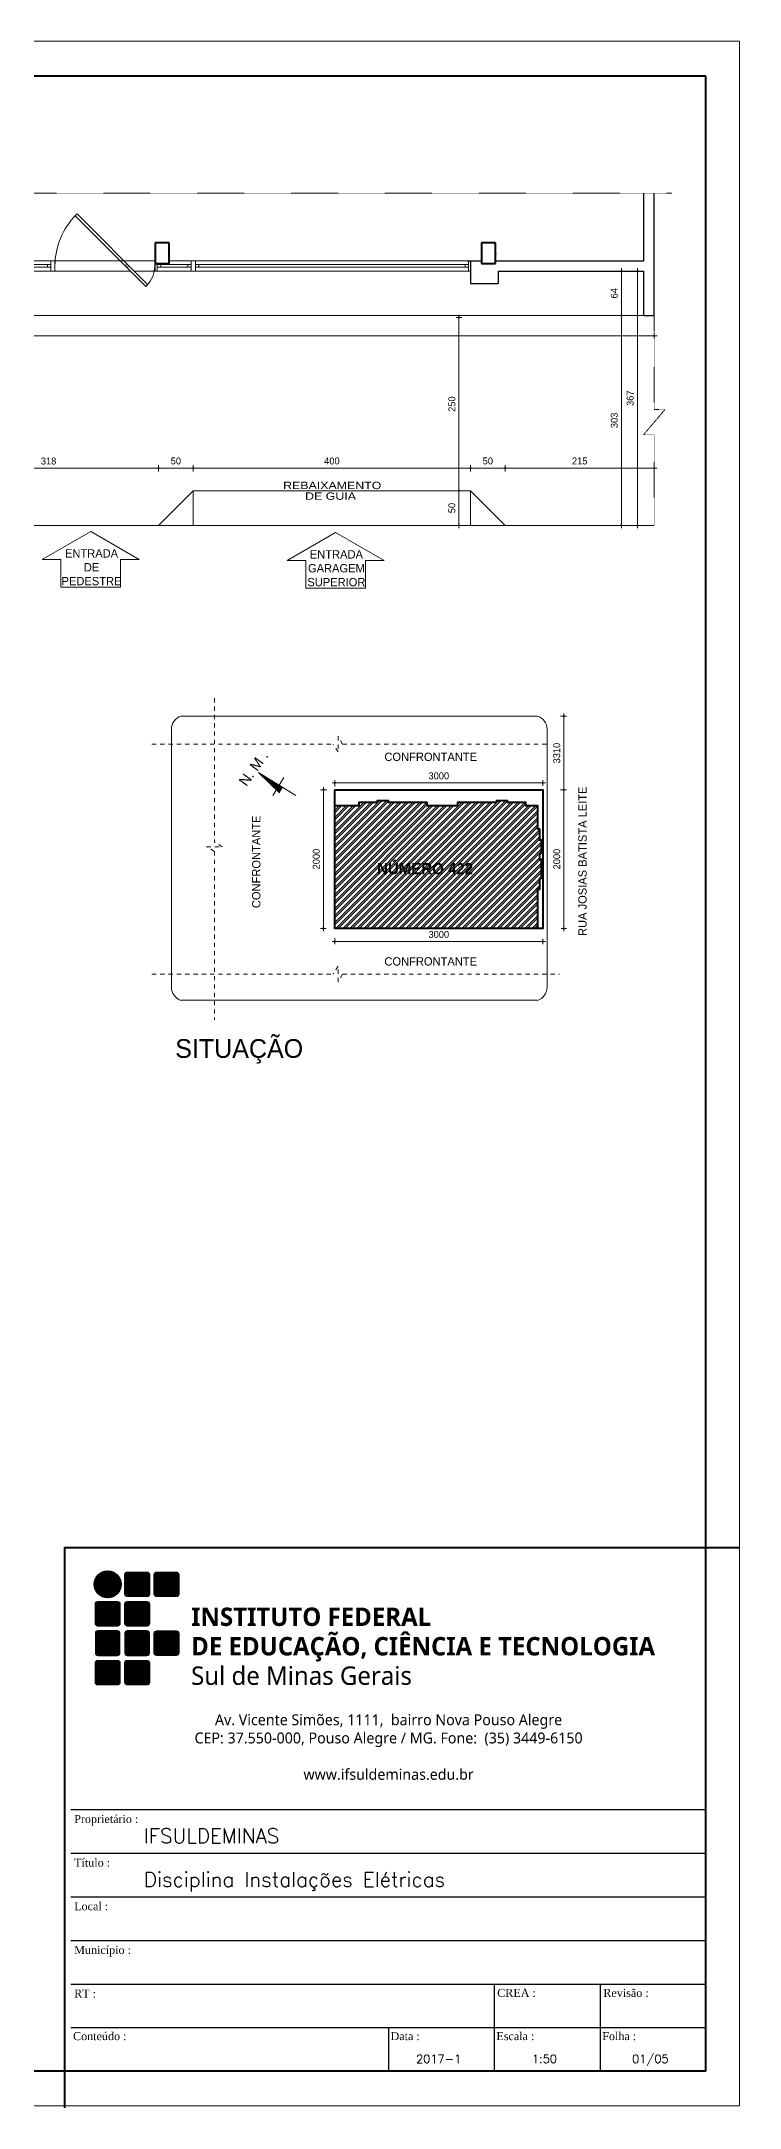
# Model space of a CAD drawing. Header units: millimetres. Extents: x 13204 to 24802, y 21209 to 40694.
# Drawn here: x 20298 to 21306, y 35319 to 38301 of the extents above; entities that cross this region are included whole.
import ezdxf
from ezdxf.enums import TextEntityAlignment as Align

# ---------------------------------------------------------------- set-up
doc = ezdxf.new("R2010")
doc.units = ezdxf.units.MM
doc.linetypes.add('CACHE', pattern=[0.24, 0.12, -0.12])
for name, color, linetype, lineweight in [('Cobertura', 2, 'Continuous', 20), ('COTA', 30, 'Continuous', 5), ('COTAS', 30, 'Continuous', 5), ('ESQUADRIA', 2, 'Continuous', 20), ('Esquadrias', 2, 'Continuous', 20), ('Layout', 6, 'Continuous', 15), ('Louças', 150, 'Continuous', 15), ('MOBILIÁRIO', 6, 'Continuous', 13), ('PAREDE', 1, 'Continuous', 40), ('Paredes', 1, 'Continuous', 40), ('PISO', 5, 'Continuous', 5), ('PROJEÇÃO', 190, 'CACHE', 0), ('TEXTO', 4, 'Continuous', 5)]:
    doc.layers.add(name, color=color, linetype=linetype, lineweight=lineweight)
for name, color, linetype in [('EIXO', 1, 'Continuous'), ('FORMATO', 7, 'Continuous'), ('FORMATO - SELO', 7, 'Continuous'), ('HACHURAS', 8, 'Continuous'), ('PISOPEITORIL', 7, 'Continuous')]:
    doc.layers.add(name, color=color, linetype=linetype)
doc.styles.add('LANA', font='stylu.ttf')
doc.styles.add('romans', font='romans')
doc.styles.get("Standard").update_dxf_attribs({"font": 'arial.ttf'})
doc.dimstyles.new('COTA 50', dxfattribs={"dimscale": 0, "dimtxt": 10, "dimasz": 0.5, "dimexe": 1.25, "dimexo": 5, "dimgap": 5, "dimtad": 1, "dimdec": 0, "dimtxsty": 'LANA', "dimblk": 'cota', "dimcen": 2.5, "dimse2": 1, "dimclrd": 256, "dimclre": 256, "dimclrt": 256, "dimaunit": 1, "dimadec": 0, "dimazin": 0, "dimtfac": 1, "dimtdec": 0, "dimtmove": 0, "dimatfit": 3, "dimldrblk": 'DOTSMALL', "dimfxl": 5, "dimfxlon": 1, "dimtzin": 9, "dimlwd": -1, "dimlwe": -1, "dimarcsym": 0})
doc.dimstyles.new('COTA 50 fator 10', dxfattribs={"dimscale": 0, "dimtxt": 10, "dimasz": 0.5, "dimexe": 1.25, "dimexo": 5, "dimgap": 5, "dimtad": 1, "dimdec": 0, "dimlfac": 10, "dimtxsty": 'LANA', "dimblk": 'cota', "dimcen": 2.5, "dimse2": 1, "dimclrd": 256, "dimclre": 256, "dimclrt": 256, "dimaunit": 1, "dimadec": 0, "dimazin": 0, "dimtfac": 1, "dimtdec": 0, "dimtmove": 0, "dimatfit": 3, "dimldrblk": 'DOTSMALL', "dimfxl": 5, "dimfxlon": 1, "dimtzin": 9, "dimlwd": -1, "dimlwe": -1, "dimarcsym": 0})

# ---------------------------------------------------------------- blocks, each defined once
blk = doc.blocks.new('cota')
at = {"layer": 'COTAS'}
blk.add_hatch(color=256, dxfattribs=at).paths.add_polyline_path([(-1.6, 0, 1), (1.6, 0, 1)])
for points in [[(-1.6, 0), (-8, 0)], [(0, 1.6), (0, 8)], [(8, 0), (1.6, 0)], [(0, -8), (0, -1.6)]]:
    blk.add_lwpolyline(points, dxfattribs=at)
blk.add_circle((0, 0), 1.6, dxfattribs=at)
blk = doc.blocks.new('*D772')
at = {"layer": 'COTAS', "transparency": 16777216}
for p, q in [((21046.9, 37327.2), (21053.2, 37327.2)), ((21051.9, 37326.7), (21051.9, 37221.6))]:
    blk.add_line(p, q, dxfattribs=at)
at = {"layer": 'Defpoints', "color": 0, "transparency": 16777216}
for p in [(21013.6, 37327.2), (21013.6, 37221.1), (21051.9, 37221.1)]:
    blk.add_point(p, dxfattribs=at)
at = {"layer": 'COTAS', "transparency": 16777216, "xscale": 0.5, "yscale": 0.5, "zscale": 0.5}
for p, rotation in [((21051.9, 37327.2), 90), ((21051.9, 37221.1), 270)]:
    blk.add_blockref('cota', p, dxfattribs=dict(at, rotation=rotation))
at = {"layer": 'COTAS', "transparency": 16777216, "insert": (21041.7, 37274.1), "char_height": 10, "attachment_point": 5, "rotation": 90, "style": 'LANA'}
blk.add_mtext('3310', dxfattribs=at)
blk = doc.blocks.new('_DotSmall')
at = {"layer": 'PAREDE', "color": 0, "const_width": 0.5}
blk.add_lwpolyline([(-0.0625, 0, 1), (0.0625, 0, 1)], format="xyb", close=True, dxfattribs=at)
blk = doc.blocks.new('*D773')
at = {"layer": 'COTAS', "transparency": 16777216}
for p, q in [((21046.9, 37221.1), (21053.2, 37221.1)), ((21051.9, 37220.6), (21051.9, 37021.6))]:
    blk.add_line(p, q, dxfattribs=at)
at = {"layer": 'Defpoints', "color": 0, "transparency": 16777216}
for p in [(21021.5, 37221.1), (21021.5, 37021.1), (21051.9, 37021.1)]:
    blk.add_point(p, dxfattribs=at)
at = {"layer": 'COTAS', "transparency": 16777216, "xscale": 0.5, "yscale": 0.5, "zscale": 0.5}
for p, rotation in [((21051.9, 37221.1), 90), ((21051.9, 37021.1), 270)]:
    blk.add_blockref('cota', p, dxfattribs=dict(at, rotation=rotation))
at = {"layer": 'COTAS', "transparency": 16777216, "insert": (21041.7, 37121.1), "char_height": 10, "attachment_point": 5, "rotation": 90, "style": 'LANA'}
blk.add_mtext('2000', dxfattribs=at)
blk = doc.blocks.new('*D774')
at = {"layer": 'COTAS', "transparency": 16777216}
for p, q in [((20721.5, 37226.1), (20721.5, 37232.2)), ((20722, 37231), (21021, 37231))]:
    blk.add_line(p, q, dxfattribs=at)
at = {"layer": 'Defpoints', "color": 0, "transparency": 16777216}
for p in [(21021.5, 37231), (20721.5, 37221.1), (21021.5, 37221.1)]:
    blk.add_point(p, dxfattribs=at)
at = {"layer": 'COTAS', "transparency": 16777216, "xscale": 0.5, "yscale": 0.5, "zscale": 0.5, "rotation": 180}
blk.add_blockref('cota', (20721.5, 37231), dxfattribs=at)
at = {"layer": 'COTAS', "transparency": 16777216, "xscale": 0.5, "yscale": 0.5, "zscale": 0.5}
blk.add_blockref('cota', (21021.5, 37231), dxfattribs=at)
at = {"layer": 'COTAS', "transparency": 16777216, "insert": (20871.5, 37241.2), "char_height": 10, "attachment_point": 5, "style": 'LANA'}
blk.add_mtext('3000', dxfattribs=at)
blk = doc.blocks.new('*D775')
at = {"layer": 'COTAS', "transparency": 16777216}
for p, q in [((20710, 37221.1), (20703.7, 37221.1)), ((20705, 37220.6), (20705, 37021.6))]:
    blk.add_line(p, q, dxfattribs=at)
at = {"layer": 'Defpoints', "color": 0, "transparency": 16777216}
for p in [(20721.5, 37221.1), (20705, 37021.1), (20721.5, 37021.1)]:
    blk.add_point(p, dxfattribs=at)
at = {"layer": 'COTAS', "transparency": 16777216, "xscale": 0.5, "yscale": 0.5, "zscale": 0.5}
for p, rotation in [((20705, 37221.1), 90), ((20705, 37021.1), 270)]:
    blk.add_blockref('cota', p, dxfattribs=dict(at, rotation=rotation))
at = {"layer": 'COTAS', "transparency": 16777216, "insert": (20694.8, 37121.1), "char_height": 10, "attachment_point": 5, "rotation": 90, "style": 'LANA'}
blk.add_mtext('2000', dxfattribs=at)
blk = doc.blocks.new('*D771')
at = {"layer": 'COTAS', "transparency": 16777216}
for p, q in [((20721.5, 37007.1), (20721.5, 37000.9)), ((20722, 37002.1), (21021, 37002.1))]:
    blk.add_line(p, q, dxfattribs=at)
at = {"layer": 'Defpoints', "color": 0, "transparency": 16777216}
for p in [(20721.5, 37021.1), (21021.5, 37021.1), (21021.5, 37002.1)]:
    blk.add_point(p, dxfattribs=at)
at = {"layer": 'COTAS', "transparency": 16777216, "xscale": 0.5, "yscale": 0.5, "zscale": 0.5, "rotation": 180}
blk.add_blockref('cota', (20721.5, 37002.1), dxfattribs=at)
at = {"layer": 'COTAS', "transparency": 16777216, "xscale": 0.5, "yscale": 0.5, "zscale": 0.5}
blk.add_blockref('cota', (21021.5, 37002.1), dxfattribs=at)
at = {"layer": 'COTAS', "transparency": 16777216, "insert": (20871.5, 37012.3), "char_height": 10, "attachment_point": 5, "style": 'LANA'}
blk.add_mtext('3000', dxfattribs=at)
blk = doc.blocks.new('*D781')
at = {"layer": 'COTA', "transparency": 16777216}
for p, q in [((20905.6, 37652.8), (20899.4, 37652.8)), ((20900.6, 37652.3), (20900.6, 37603.3))]:
    blk.add_line(p, q, dxfattribs=at)
at = {"layer": 'Defpoints', "color": 0, "transparency": 16777216}
for p in [(20917.3, 37652.8), (20900.6, 37602.8), (20917.3, 37602.8)]:
    blk.add_point(p, dxfattribs=at)
at = {"layer": 'COTA', "transparency": 16777216, "xscale": 0.5, "yscale": 0.5, "zscale": 0.5}
for p, rotation in [((20900.6, 37652.8), 90), ((20900.6, 37602.8), 270)]:
    blk.add_blockref('cota', p, dxfattribs=dict(at, rotation=rotation))
at = {"layer": 'COTA', "transparency": 16777216, "insert": (20890.4, 37627.8), "char_height": 10, "attachment_point": 5, "rotation": 90, "style": 'LANA'}
blk.add_mtext('50', dxfattribs=at)
blk = doc.blocks.new('*D776')
at = {"layer": 'COTA', "transparency": 16777216}
for p, q in [((20467.3, 37680.5), (20467.3, 37686.7)), ((20467.8, 37685.5), (20516.8, 37685.5))]:
    blk.add_line(p, q, dxfattribs=at)
at = {"layer": 'Defpoints', "color": 0, "transparency": 16777216}
for p in [(20517.3, 37685.5), (20467.3, 37602.8), (20517.3, 37602.8)]:
    blk.add_point(p, dxfattribs=at)
at = {"layer": 'COTA', "transparency": 16777216, "xscale": 0.5, "yscale": 0.5, "zscale": 0.5, "rotation": 180}
blk.add_blockref('cota', (20467.3, 37685.5), dxfattribs=at)
at = {"layer": 'COTA', "transparency": 16777216, "xscale": 0.5, "yscale": 0.5, "zscale": 0.5}
blk.add_blockref('cota', (20517.3, 37685.5), dxfattribs=at)
at = {"layer": 'COTA', "transparency": 16777216, "insert": (20492.3, 37695.7), "char_height": 10, "attachment_point": 5, "style": 'LANA'}
blk.add_mtext('50', dxfattribs=at)
blk = doc.blocks.new('*D782')
at = {"layer": 'COTA', "transparency": 16777216}
for p, q in [((20517.3, 37680.5), (20517.3, 37686.7)), ((20517.8, 37685.5), (20916.8, 37685.5))]:
    blk.add_line(p, q, dxfattribs=at)
at = {"layer": 'Defpoints', "color": 0, "transparency": 16777216}
for p in [(20917.3, 37685.5), (20917.3, 37652.8), (20517.3, 37602.8)]:
    blk.add_point(p, dxfattribs=at)
at = {"layer": 'COTA', "transparency": 16777216, "xscale": 0.5, "yscale": 0.5, "zscale": 0.5, "rotation": 180}
blk.add_blockref('cota', (20517.3, 37685.5), dxfattribs=at)
at = {"layer": 'COTA', "transparency": 16777216, "xscale": 0.5, "yscale": 0.5, "zscale": 0.5}
blk.add_blockref('cota', (20917.3, 37685.5), dxfattribs=at)
at = {"layer": 'COTA', "transparency": 16777216, "insert": (20717.3, 37695.7), "char_height": 10, "attachment_point": 5, "style": 'LANA'}
blk.add_mtext('400', dxfattribs=at)
blk = doc.blocks.new('*D783')
at = {"layer": 'COTA', "transparency": 16777216}
for p, q in [((20917.3, 37680.5), (20917.3, 37686.7)), ((20917.8, 37685.5), (20966.8, 37685.5))]:
    blk.add_line(p, q, dxfattribs=at)
at = {"layer": 'Defpoints', "color": 0, "transparency": 16777216}
for p in [(20967.3, 37685.5), (20917.3, 37652.8), (20967.3, 37602.8)]:
    blk.add_point(p, dxfattribs=at)
at = {"layer": 'COTA', "transparency": 16777216, "xscale": 0.5, "yscale": 0.5, "zscale": 0.5, "rotation": 180}
blk.add_blockref('cota', (20917.3, 37685.5), dxfattribs=at)
at = {"layer": 'COTA', "transparency": 16777216, "xscale": 0.5, "yscale": 0.5, "zscale": 0.5}
blk.add_blockref('cota', (20967.3, 37685.5), dxfattribs=at)
at = {"layer": 'COTA', "transparency": 16777216, "insert": (20942.3, 37695.7), "char_height": 10, "attachment_point": 5, "style": 'LANA'}
blk.add_mtext('50', dxfattribs=at)
blk = doc.blocks.new('*D777')
at = {"layer": 'COTA', "transparency": 16777216}
for p, q in [((20900.6, 37653.3), (20900.6, 37902.3)), ((20905.6, 37652.8), (20899.4, 37652.8))]:
    blk.add_line(p, q, dxfattribs=at)
at = {"layer": 'Defpoints', "color": 0, "transparency": 16777216}
for p in [(20900.6, 37902.8), (21092.3, 37902.8), (20917.3, 37652.8)]:
    blk.add_point(p, dxfattribs=at)
at = {"layer": 'COTA', "transparency": 16777216, "xscale": 0.5, "yscale": 0.5, "zscale": 0.5}
for p, rotation in [((20900.6, 37902.8), 90), ((20900.6, 37652.8), 270)]:
    blk.add_blockref('cota', p, dxfattribs=dict(at, rotation=rotation))
at = {"layer": 'COTA', "transparency": 16777216, "insert": (20890.4, 37777.8), "char_height": 10, "attachment_point": 5, "rotation": 90, "style": 'LANA'}
blk.add_mtext('250', dxfattribs=at)
blk = doc.blocks.new('*D778')
at = {"layer": 'COTAS', "transparency": 16777216}
for p, q in [((20967.3, 37680.5), (20967.3, 37686.7)), ((20967.8, 37685.5), (21181.8, 37685.5))]:
    blk.add_line(p, q, dxfattribs=at)
at = {"layer": 'Defpoints', "color": 0, "transparency": 16777216}
for p in [(21182.3, 37685.5), (20967.3, 37602.8), (21182.3, 37602.8)]:
    blk.add_point(p, dxfattribs=at)
at = {"layer": 'COTAS', "transparency": 16777216, "xscale": 0.5, "yscale": 0.5, "zscale": 0.5, "rotation": 180}
blk.add_blockref('cota', (20967.3, 37685.5), dxfattribs=at)
at = {"layer": 'COTAS', "transparency": 16777216, "xscale": 0.5, "yscale": 0.5, "zscale": 0.5}
blk.add_blockref('cota', (21182.3, 37685.5), dxfattribs=at)
at = {"layer": 'COTAS', "transparency": 16777216, "insert": (21074.8, 37695.7), "char_height": 10, "attachment_point": 5, "style": 'LANA'}
blk.add_mtext('215', dxfattribs=at)
blk = doc.blocks.new('*D779')
at = {"layer": 'COTAS', "transparency": 16777216}
for p, q in [((19182.3, 37881.6), (19182.3, 37875.4)), ((19182.8, 37876.6), (21181.8, 37876.6))]:
    blk.add_line(p, q, dxfattribs=at)
at = {"layer": 'Defpoints', "color": 0, "transparency": 16777216}
for p in [(19182.3, 37902.8), (21182.3, 37902.8), (21182.3, 37876.6)]:
    blk.add_point(p, dxfattribs=at)
at = {"layer": 'COTAS', "transparency": 16777216, "xscale": 0.5, "yscale": 0.5, "zscale": 0.5, "rotation": 180}
blk.add_blockref('cota', (19182.3, 37876.6), dxfattribs=at)
at = {"layer": 'COTAS', "transparency": 16777216, "xscale": 0.5, "yscale": 0.5, "zscale": 0.5}
blk.add_blockref('cota', (21182.3, 37876.6), dxfattribs=at)
at = {"layer": 'COTAS', "transparency": 16777216, "insert": (20182.3, 37886.8), "char_height": 10, "attachment_point": 5, "style": 'LANA'}
blk.add_mtext('2000', dxfattribs=at)
blk = doc.blocks.new('P20X30V')
at = {"layer": 'Paredes'}
for p, q in [((0.1, 0.15), (-0.1, 0.15)), ((-0.1, 0.15), (-0.1, -0.15)), ((0.1, -0.15), (0.1, 0.15)), ((-0.1, -0.15), (0.1, -0.15)), ((0.035, -0.15), (0.035, -0.15))]:
    blk.add_line(p, q, dxfattribs=at)
blk = doc.blocks.new('SBPLN501')
at = {"layer": 'Louças'}
for p, q in [((0, 430), (0, 700)), ((0, 700), (400, 0)), ((-400, 0), (-400, 430)), ((0, 430), (-400, 430)), ((-400, 0), (-400, -430)), ((0, -700), (400, 0)), ((0, -430), (-400, -430)), ((0, -430), (0, -700))]:
    blk.add_line(p, q, dxfattribs=at)
blk = doc.blocks.new('*U66', base_point=(53004.6, 4345.8))
at = {"layer": 'Esquadrias'}
for p, q in [((52957.6, 4345.8), (52954.6, 4345.8)), ((52954.6, 4330.8), (52957.6, 4330.8)), ((52957.6, 4330.8), (52957.6, 4345.8)), ((53001.6, 4340.3), (52957.6, 4340.3)), ((53001.6, 4336.3), (52957.6, 4336.3)), ((52962.6, 4336.3), (52962.6, 4340.3)), ((52996.6, 4336.3), (52996.6, 4340.3)), ((53001.6, 4345.8), (53004.6, 4345.8)), ((53001.6, 4330.8), (53001.6, 4345.8)), ((53004.6, 4330.8), (53001.6, 4330.8))]:
    blk.add_line(p, q, dxfattribs=at)
at = {"layer": 'Esquadrias', "color": 0}
for p, q in [((52954.6, 4330.8), (52954.6, 4330.8)), ((53004.6, 4330.8), (52954.6, 4330.8)), ((53001.6, 4345.8), (52957.6, 4345.8)), ((53004.6, 4330.8), (53004.6, 4330.8))]:
    blk.add_line(p, q, dxfattribs=at)
blk = doc.blocks.new('*U67', base_point=(53257.1, 4345.8))
at = {"layer": 'Esquadrias'}
for p, q in [((52860.1, 4345.8), (52857.1, 4345.8)), ((52857.1, 4330.8), (52860.1, 4330.8)), ((52860.1, 4330.8), (52860.1, 4345.8)), ((53254.1, 4340.3), (52860.1, 4340.3)), ((53254.1, 4336.3), (52860.1, 4336.3)), ((52865.1, 4336.3), (52865.1, 4340.3)), ((53249.1, 4336.3), (53249.1, 4340.3)), ((53254.1, 4345.8), (53257.1, 4345.8)), ((53254.1, 4330.8), (53254.1, 4345.8)), ((53257.1, 4330.8), (53254.1, 4330.8))]:
    blk.add_line(p, q, dxfattribs=at)
at = {"layer": 'Esquadrias', "color": 0}
for p, q in [((52857.1, 4330.8), (52857.1, 4330.8)), ((53257.1, 4330.8), (52857.1, 4330.8)), ((53254.1, 4345.8), (52860.1, 4345.8)), ((53257.1, 4330.8), (53257.1, 4330.8))]:
    blk.add_line(p, q, dxfattribs=at)
blk = doc.blocks.new('*D787')
at = {"layer": 'COTA', "transparency": 16777216}
for p, q in [((20149.8, 37680.5), (20149.8, 37686.7)), ((20150.3, 37685.5), (20466.8, 37685.5))]:
    blk.add_line(p, q, dxfattribs=at)
at = {"layer": 'Defpoints', "color": 0, "transparency": 16777216}
for p in [(20467.3, 37685.5), (20149.8, 37602.8), (20467.3, 37602.8)]:
    blk.add_point(p, dxfattribs=at)
at = {"layer": 'COTA', "transparency": 16777216, "xscale": 0.5, "yscale": 0.5, "zscale": 0.5, "rotation": 180}
blk.add_blockref('cota', (20149.8, 37685.5), dxfattribs=at)
at = {"layer": 'COTA', "transparency": 16777216, "xscale": 0.5, "yscale": 0.5, "zscale": 0.5}
blk.add_blockref('cota', (20467.3, 37685.5), dxfattribs=at)
at = {"layer": 'COTA', "transparency": 16777216, "insert": (20308.6, 37695.6), "char_height": 10, "attachment_point": 5, "style": 'LANA'}
blk.add_mtext('318', dxfattribs=at)
blk = doc.blocks.new('*D790')
at = {"layer": 'COTAS', "transparency": 16777216}
for p, q in [((21134.9, 37906.3), (21134.9, 37969.3)), ((21139.9, 37905.8), (21133.7, 37905.8))]:
    blk.add_line(p, q, dxfattribs=at)
at = {"layer": 'Defpoints', "color": 0, "transparency": 16777216}
for p in [(21134.9, 37969.8), (21167.3, 37969.8), (21167.3, 37905.8)]:
    blk.add_point(p, dxfattribs=at)
at = {"layer": 'COTAS', "transparency": 16777216, "xscale": 0.5, "yscale": 0.5, "zscale": 0.5}
for p, rotation in [((21134.9, 37969.8), 90), ((21134.9, 37905.8), 270)]:
    blk.add_blockref('cota', p, dxfattribs=dict(at, rotation=rotation))
at = {"layer": 'COTAS', "transparency": 16777216, "insert": (21124.7, 37937.8), "char_height": 10, "attachment_point": 5, "rotation": 90, "style": 'LANA'}
blk.add_mtext('64', dxfattribs=at)
blk = doc.blocks.new('*D791')
at = {"layer": 'COTAS', "transparency": 16777216}
for p, q in [((21139.9, 37905.8), (21133.7, 37905.8)), ((21134.9, 37905.3), (21134.9, 37603.3))]:
    blk.add_line(p, q, dxfattribs=at)
at = {"layer": 'Defpoints', "color": 0, "transparency": 16777216}
for p in [(21167.3, 37905.8), (21134.9, 37602.8), (21167.3, 37602.8)]:
    blk.add_point(p, dxfattribs=at)
at = {"layer": 'COTAS', "transparency": 16777216, "xscale": 0.5, "yscale": 0.5, "zscale": 0.5}
for p, rotation in [((21134.9, 37905.8), 90), ((21134.9, 37602.8), 270)]:
    blk.add_blockref('cota', p, dxfattribs=dict(at, rotation=rotation))
at = {"layer": 'COTAS', "transparency": 16777216, "insert": (21124.7, 37754.3), "char_height": 10, "attachment_point": 5, "rotation": 90, "style": 'LANA'}
blk.add_mtext('303', dxfattribs=at)
blk = doc.blocks.new('*D792')
at = {"layer": 'COTAS', "transparency": 16777216}
for p, q in [((21153.1, 37969.8), (21159.4, 37969.8)), ((21158.1, 37969.3), (21158.1, 37603.3))]:
    blk.add_line(p, q, dxfattribs=at)
at = {"layer": 'Defpoints', "color": 0, "transparency": 16777216}
for p in [(19409.8, 37969.8), (19409.8, 37602.8), (21158.1, 37602.8)]:
    blk.add_point(p, dxfattribs=at)
at = {"layer": 'COTAS', "transparency": 16777216, "xscale": 0.5, "yscale": 0.5, "zscale": 0.5}
for p, rotation in [((21158.1, 37969.8), 90), ((21158.1, 37602.8), 270)]:
    blk.add_blockref('cota', p, dxfattribs=dict(at, rotation=rotation))
at = {"layer": 'COTAS', "transparency": 16777216, "insert": (21147.7, 37786.3), "char_height": 10, "attachment_point": 5, "rotation": 90, "style": 'LANA'}
blk.add_mtext('367', dxfattribs=at)
blk = doc.blocks.new('SELO PADRAO IF')
at = {"layer": 'FORMATO - SELO'}
h = blk.add_hatch(dxfattribs=at)
h.set_pattern_fill('ANSI31', color=12, scale=1.886201, style=0)
h.set_pattern_definition([(45, (21.61677, 6.89855), (-0.16671818, 0.16671818), [])])
edge = h.paths.add_edge_path()
edge.add_arc((-174.39, 143.89), 3.71, 0, 360)
h = blk.add_hatch(dxfattribs=at)
h.set_pattern_fill('ANSI31', color=96, scale=1.348506, style=0)
h.set_pattern_definition([(45, (-56.20306, 13.5008), (-0.1191922, 0.1191922), [])])
h.paths.add_polyline_path([(-171.01, 138.49, 0.414214), (-171.69, 139.17), (-177.08, 139.17, 0.414214), (-177.76, 138.49), (-177.76, 133.1, 0.414214), (-177.08, 132.42), (-171.69, 132.42, 0.414214), (-171.01, 133.1)])
h.paths.add_polyline_path([(-171.01, 130.4, 0.414214), (-171.69, 131.08), (-177.08, 131.08, 0.414214), (-177.76, 130.4), (-177.76, 125.01, 0.414214), (-177.08, 124.33), (-171.69, 124.33, 0.414214), (-171.01, 125.01)])
h.paths.add_polyline_path([(-171.01, 122.31, 0.414214), (-171.69, 122.98), (-177.08, 122.98, 0.414214), (-177.76, 122.31), (-177.76, 116.92, 0.414214), (-177.08, 116.24), (-171.69, 116.24, 0.414214), (-171.01, 116.92)])
h.paths.add_polyline_path([(-162.92, 122.31, 0.414214), (-163.6, 122.98), (-168.99, 122.98, 0.414214), (-169.67, 122.31), (-169.67, 116.92, 0.414214), (-168.99, 116.24), (-163.6, 116.24, 0.414214), (-162.92, 116.92)])
h.paths.add_polyline_path([(-162.92, 130.4, 0.414214), (-163.6, 131.08), (-168.99, 131.08, 0.414214), (-169.67, 130.4), (-169.67, 125.01, 0.414214), (-168.99, 124.33), (-163.6, 124.33, 0.414214), (-162.92, 125.01)])
h.paths.add_polyline_path([(-154.83, 130.4, 0.414214), (-155.51, 131.08), (-160.9, 131.08, 0.414214), (-161.58, 130.4), (-161.58, 125.01, 0.414214), (-160.9, 124.33), (-155.51, 124.33, 0.414214), (-154.83, 125.01)])
h.paths.add_polyline_path([(-162.92, 138.49, 0.414214), (-163.6, 139.17), (-168.99, 139.17, 0.414214), (-169.67, 138.49), (-169.67, 133.1, 0.414214), (-168.99, 132.42), (-163.6, 132.42, 0.414214), (-162.92, 133.1)])
h.paths.add_polyline_path([(-162.92, 146.58, 0.414214), (-163.6, 147.26), (-168.99, 147.26, 0.414214), (-169.67, 146.58), (-169.67, 141.19, 0.414214), (-168.99, 140.51), (-163.6, 140.51, 0.414214), (-162.92, 141.19)])
h.paths.add_polyline_path([(-154.83, 146.58, 0.414214), (-155.51, 147.26), (-160.9, 147.26, 0.414214), (-161.58, 146.58), (-161.58, 141.19, 0.414214), (-160.9, 140.51), (-155.51, 140.51, 0.414214), (-154.83, 141.19)])
at = {"layer": 'FORMATO - SELO', "color": 2}
for p, q in [((-184.5, 82), (-10, 82)), ((-184.5, 70), (-10, 70)), ((-184.5, 58), (-10, 58)), ((-184.5, 46), (-10, 46)), ((-184.5, 34), (-10, 34)), ((-68.17, 34), (-68.17, 10)), ((-39.08, 34), (-39.08, 10)), ((-184.5, 22), (-10, 22)), ((-97.25, 22), (-97.25, 10))]:
    blk.add_line(p, q, dxfattribs=at)
at = {"layer": 'FORMATO - SELO', "color": 96}
for points in [[(-163.6, 140.51), (-168.99, 140.51, -0.414214), (-169.67, 141.19), (-169.67, 146.58, -0.414214), (-168.99, 147.26), (-163.6, 147.26, -0.414214), (-162.92, 146.58), (-162.92, 141.19, -0.414214)], [(-155.51, 140.51), (-160.9, 140.51, -0.414214), (-161.58, 141.19), (-161.58, 146.58, -0.414214), (-160.9, 147.26), (-155.51, 147.26, -0.414214), (-154.83, 146.58), (-154.83, 141.19, -0.414214)], [(-177.76, 138.49, -0.414214), (-177.08, 139.17), (-171.69, 139.17, -0.414214), (-171.01, 138.49), (-171.01, 133.1, -0.414214), (-171.69, 132.42), (-177.08, 132.42, -0.414214), (-177.76, 133.1)], [(-163.6, 132.42), (-168.99, 132.42, -0.414214), (-169.67, 133.1), (-169.67, 138.49, -0.414214), (-168.99, 139.17), (-163.6, 139.17, -0.414214), (-162.92, 138.49), (-162.92, 133.1, -0.414214)], [(-177.76, 130.4), (-177.76, 125.01, 0.414214), (-177.08, 124.33), (-171.69, 124.33, 0.414214), (-171.01, 125.01), (-171.01, 130.4, 0.414214), (-171.69, 131.08), (-177.08, 131.08, 0.414214)], [(-162.92, 130.4, 0.414214), (-163.6, 131.08), (-168.99, 131.08, 0.414214), (-169.67, 130.4), (-169.67, 125.01, 0.414214), (-168.99, 124.33), (-163.6, 124.33, 0.414214), (-162.92, 125.01)], [(-155.51, 124.33), (-160.9, 124.33, -0.414214), (-161.58, 125.01), (-161.58, 130.4, -0.414214), (-160.9, 131.08), (-155.51, 131.08, -0.414214), (-154.83, 130.4), (-154.83, 125.01, -0.414214)], [(-171.01, 122.31), (-171.01, 116.92, -0.414214), (-171.69, 116.24), (-177.08, 116.24, -0.414214), (-177.76, 116.92), (-177.76, 122.31, -0.414214), (-177.08, 122.98), (-171.69, 122.98, -0.414214)], [(-163.6, 116.24), (-168.99, 116.24, -0.414214), (-169.67, 116.92), (-169.67, 122.31, -0.414214), (-168.99, 122.98), (-163.6, 122.98, -0.414214), (-162.92, 122.31), (-162.92, 116.92, -0.414214)]]:
    blk.add_lwpolyline(points, format="xyb", close=True, dxfattribs=at)
at = {"layer": 'FORMATO - SELO', "color": 12}
blk.add_circle((-174.39, 143.89), 3.71, dxfattribs=at)
at = {"layer": 'FORMATO - SELO', "color": 2, "char_height": 5.0569, "attachment_point": 7}
for s, width, insert in [('{\\fOpen Sans|b1|i0|c0|p34;INSTITUTO FEDERAL}', 173.1727, (-151.45, 132.37)), ('{\\fOpen Sans|b1|i0|c0|p34;DE EDUCAÇÃO, CIÊNCIA E TECNOLOGIA}', 200.7357, (-151.46, 122.65)), ('{\\fOpen Sans|b0|i0|c0|p34;Sul de Minas Gerais}', 79.0846, (-151.45, 116.18))]:
    blk.add_mtext_dynamic_manual_height_columns(s, width=width, gutter_width=1, heights=[0], dxfattribs=dict(at, insert=insert))
at = {"layer": 'FORMATO - SELO', "color": 2, "linetype": 'ByBlock', "char_height": 2.2, "attachment_point": 1}
for s, insert, width in [('{\\fTimes New Roman|b0|i0|c0|p18;Proprietário :}', (-183.59, 80.47), 18.6943), ('{\\fTimes New Roman|b0|i0|c0|p18;Título :}', (-183.59, 68.47), 15.2372), ('{\\fTimes New Roman|b0|i0|c0|p18;Local :}', (-183.59, 56.47), 15.2372), ('{\\fTimes New Roman|b0|i0|c0|p18;Município :}', (-183.59, 44.47), 15.2372), ('{\\fTimes New Roman|b0|i0|c0|p18;RT :}', (-183.59, 32.47), 15.2372), ('{\\fTimes New Roman|b0|i0|c0|p18;CREA :}', (-67.34, 32.66), 18.0518), ('{\\fTimes New Roman|b0|i0|c0|p18;Revisão :}', (-38.18, 32.66), 15.2372), ('{\\fTimes New Roman|b0|i0|c0|p18;Conteúdo :}', (-183.9, 20.77), 44.628), ('{\\fTimes New Roman|b0|i0|c0|p18;Data :}', (-96.65, 20.77), 22.8032), ('{\\fTimes New Roman|b0|i0|c0|p18;Escala :}', (-67.57, 20.77), 15.2372), ('{\\fTimes New Roman|b0|i0|c0|p18;Folha :}', (-38.49, 20.77), 15.2372)]:
    blk.add_mtext(s, dxfattribs=dict(at, insert=insert, width=width))
at = {"layer": 'FORMATO - SELO', "color": 8, "style": 'romans'}
for tag, p in [('PROPRIETÁRIO', (-164.45, 72.74)), ('TITULO', (-164.45, 60.74)), ('LOCAL', (-164.45, 48.74)), ('MUNICÍPIO', (-164.45, 36.74)), ('RT', (-164.45, 24.74))]:
    blk.add_attdef(tag, p, '', height=4, dxfattribs=at)
at = {"layer": 'FORMATO - SELO', "color": 8, "linetype": 'ByBlock', "style": 'romans'}
for tag, p in [('000000-MG', (-54.35, 24.27)), ('00', (-25.27, 24.27)), ('CONTEUDO', (-170.69, 12.27)), ('DATA', (-83.44, 12.27)), ('1:0.000', (-54.35, 12.27)), ('ÚNICA', (-25.27, 12.27))]:
    blk.add_attdef(tag, text='', height=2.3, dxfattribs=at).set_placement(p, align=Align.CENTER)

msp = doc.modelspace()

# ---------------------------------------------------------------- hatches: boundary and pattern name
at = {"layer": 'HACHURAS'}
h = msp.add_hatch(dxfattribs=at)
h.set_pattern_fill('ANSI32', color=256, scale=0.75, angle=180, style=0)
h.set_pattern_definition([(225, (22901.535, 17434.8826), (5.051394, -5.051394), []), (225, (22898.1674, 17434.8826), (5.051394, -5.051394), [])])
h.paths.add_polyline_path([(20721.5, 37198.3), (20756.76, 37198.3), (20756.76, 37203.3), (20783.26, 37203.3), (20783.26, 37205.8), (20798.26, 37205.8), (20798.26, 37203.33), (20854.26, 37203.3), (20854.26, 37198.3), (20899.1, 37198.3), (20899.1, 37203.15), (20899.1, 37203.3), (20955.1, 37203.3), (20955.1, 37205.8), (20970.1, 37205.8), (20970.1, 37203.3), (20996.6, 37203.3), (20996.6, 37198.3), (21014.1, 37198.3), (21014.1, 37164.8), (21016.6, 37164.78), (21016.6, 37148.8), (21019.1, 37148.8), (21019.1, 37129.3), (21016.9, 37129.3), (21016.9, 37120.8), (21019.1, 37120.8), (21019.1, 37093.3), (21016.6, 37093.3), (21016.6, 37077.3), (21014.1, 37077.3), (21014.1, 37021.05), (20721.5, 37021.05)])
at = {"layer": 'TEXTO'}
msp.add_hatch(color=256, dxfattribs=at).paths.add_polyline_path([(20641.9, 37216.71), (20646.57, 37224.31), (20611.47, 37245.86)])

# ---------------------------------------------------------------- linework, layer by layer
at = {"layer": 'Cobertura'}
for p, q in [((21013.56, 37327.18), (20500.01, 37327.18)), ((20485.76, 37308.6), (20485.76, 36936.18)), ((21027.81, 37308.6), (21027.81, 36936.18)), ((21013.56, 36917.6), (20500.01, 36917.6))]:
    msp.add_line(p, q, dxfattribs=at)
for centre, start, end in [((20505.76, 37308.6), 108.27986, 180), ((21007.81, 37308.6), 0, 71.72014), ((20505.76, 36936.18), 180, 251.72014), ((21007.81, 36936.18), 288.27986, 0)]:
    msp.add_arc(centre, 20, start, end, dxfattribs=at)
at = {"layer": 'EIXO', "color": 1}
for p, q in [((20462.34, 37969.78), (20462.34, 37984.78)), ((20912.34, 37984.78), (20933.34, 37984.78)), ((20917.34, 37984.78), (20917.34, 37951.78)), ((20917.34, 37984.78), (20917.34, 37969.78)), ((20953.34, 37984.78), (21167.34, 37984.78)), ((20957.34, 37969.78), (21167.34, 37969.78)), ((20957.34, 37969.78), (20957.34, 37951.78)), ((20917.34, 37951.78), (20957.34, 37951.78))]:
    msp.add_line(p, q, dxfattribs=at)
for points in [[(21167.34, 37905.78), (21182.34, 37905.78), (21182.34, 38082.51)], [(21167.34, 37984.78), (21167.34, 38082.51)], [(21167.34, 37905.78), (21167.34, 37969.78)]]:
    msp.add_lwpolyline(points, dxfattribs=at)
at = {"layer": 'Esquadrias'}
for p, q in [((20349.72, 38052.24), (20346.89, 38049.41)), ((20448.71, 37947.59), (20346.89, 38049.41)), ((20451.54, 37950.41), (20349.72, 38052.24)), ((20317.84, 37984.78), (20314.84, 37984.78)), ((20314.84, 37969.78), (20317.84, 37969.78)), ((20317.84, 37969.78), (20317.84, 37984.78)), ((20461.84, 37984.78), (20462.34, 37984.78)), ((20461.84, 37969.78), (20461.84, 37984.78)), ((20464.84, 37969.78), (20461.84, 37969.78)), ((20465.34, 37969.78), (20462.34, 37969.78)), ((20465.34, 37980.83), (20465.34, 37969.78)), ((20465.34, 37979.28), (20514.34, 37979.28)), ((20465.34, 37975.28), (20514.34, 37975.28)), ((20470.34, 37979.28), (20470.34, 37975.28)), ((20509.34, 37979.28), (20509.34, 37975.28)), ((20517.34, 37984.78), (20514.34, 37984.78)), ((20514.34, 37984.78), (20514.34, 37969.78)), ((20514.34, 37969.78), (20517.34, 37969.78)), ((20954.84, 37994.78), (20953.34, 37994.78)), ((20451.54, 37950.41), (20448.71, 37947.59)), ((20517.34, 37652.78), (20467.34, 37602.78)), ((20517.34, 37652.78), (20917.34, 37652.78)), ((20917.34, 37652.78), (20967.34, 37602.78)), ((20467.34, 37602.78), (20149.84, 37602.78)), ((20967.34, 37602.78), (21182.34, 37602.78))]:
    msp.add_line(p, q, dxfattribs=at)
msp.add_circle((20421.84, 37977.28), 2, dxfattribs=at)
at = {"layer": 'MOBILIÁRIO'}
for p, q in [((20517.34, 37652.78), (20517.34, 37602.78)), ((20917.34, 37652.78), (20917.34, 37602.78)), ((20517.34, 37602.78), (20467.34, 37602.78)), ((20967.34, 37602.78), (20517.34, 37602.78))]:
    msp.add_line(p, q, dxfattribs=at)
at = {"layer": 'PAREDE'}
msp.add_line((21256.85, 35371.43), (21256.85, 38251.34), dxfattribs=at)
msp.add_lwpolyline([(20721.5, 37021.05), (20721.5, 37221.05), (21021.5, 37221.05), (21021.5, 37021.05)], close=True, dxfattribs=at)
for points in [[(20721.5, 37198.3), (20756.76, 37198.3), (20756.76, 37203.3), (20783.26, 37203.3), (20783.26, 37205.8), (20798.26, 37205.8), (20798.26, 37203.33), (20854.26, 37203.3), (20854.26, 37198.3), (20899.1, 37198.3), (20899.1, 37203.15), (20899.1, 37203.3), (20955.1, 37203.3), (20955.1, 37205.8), (20970.1, 37205.8), (20970.1, 37203.3), (20996.6, 37203.3), (20996.6, 37198.3), (21014.1, 37198.3), (21014.1, 37164.8), (21016.6, 37164.78), (21016.6, 37148.8), (21019.1, 37148.8), (21019.1, 37129.3), (21016.9, 37129.3), (21016.9, 37120.8), (21019.1, 37120.8), (21019.1, 37093.3), (21016.6, 37093.3), (21016.6, 37077.3), (21014.1, 37077.3), (21014.1, 37021.05), (20721.5, 37021.05), (20721.5, 37198.3)], [(20331.85, 35318.93), (20331.85, 36127.39), (21305.52, 36127.39)]]:
    msp.add_lwpolyline(points, dxfattribs=at)
at = {"layer": 'Paredes'}
for p, q in [((21256.85, 38251.34), (13347.91, 38251.34)), ((21256.85, 35371.43), (13347.91, 35371.43))]:
    msp.add_line(p, q, dxfattribs=at)
at = {"layer": 'PISO'}
for p, q in [((20426.51, 37969.78), (20314.84, 37969.78)), ((20461.84, 37984.78), (20317.84, 37984.78)), ((20464.84, 37969.78), (20432.17, 37969.78)), ((20465.34, 37969.78), (20514.34, 37969.78)), ((20482.34, 37984.78), (20517.34, 37984.78)), ((21167.34, 37905.78), (19197.34, 37905.78))]:
    msp.add_line(p, q, dxfattribs=at)
for radius, start, end in [(104, 135, 180), (40, 315, 0)]:
    msp.add_arc((20421.84, 37977.28), radius, start, end, dxfattribs=at)
at = {"layer": 'PROJEÇÃO'}
for p, q in [((21207.8, 38082.51), (20178.6, 38082.51)), ((21182.34, 37905.78), (21182.34, 37769.94)), ((21166.89, 37733.62), (21197.8, 37769.94)), ((21182.34, 37769.94), (21197.8, 37769.94)), ((21166.89, 37733.62), (21182.34, 37733.62)), ((21182.34, 37733.62), (21182.34, 37602.78))]:
    msp.add_line(p, q, dxfattribs=at)
at = {"layer": 'PROJEÇÃO', "ltscale": 50}
for p, q in [((20547.79, 37353.28), (20547.79, 37146.05)), ((20457.72, 37287.08), (20718.92, 37287.08)), ((20726.21, 37275.77), (20718.92, 37287.08)), ((20732.75, 37287.08), (20726.21, 37298.39)), ((20726.21, 37298.39), (20726.21, 37275.77)), ((20732.75, 37287.08), (21032.76, 37287.08)), ((20547.79, 37132.23), (20536.47, 37138.76)), ((20536.47, 37138.76), (20559.1, 37138.76)), ((20559.1, 37138.76), (20547.79, 37146.05)), ((20547.79, 37132.23), (20547.79, 36889.27)), ((20457.72, 36955.03), (20718.92, 36955.03)), ((20726.21, 36966.34), (20718.92, 36955.03)), ((20726.21, 36943.71), (20726.21, 36966.34)), ((20732.75, 36955.03), (20726.21, 36943.71)), ((20732.75, 36955.03), (21045.73, 36955.03))]:
    msp.add_line(p, q, dxfattribs=at)
at = {"layer": 'TEXTO'}
for p, q in [((21305.52, 38301.45), (13299.23, 38301.45)), ((21305.52, 35321.45), (21305.52, 38301.45)), ((20665.23, 37212.85), (20611.47, 37245.86)), ((20611.47, 37245.86), (20641.9, 37216.71)), ((20632.13, 37213.07), (20647.93, 37238.81)), ((21305.52, 35321.45), (13299.23, 35321.45))]:
    msp.add_line(p, q, dxfattribs=at)

# ---------------------------------------------------------------- block references
at = {"layer": 'Esquadrias', "color": 5, "yscale": -1, "rotation": 180}
for name, p in [('*U66', (20264.84, 37984.78)), ('*U67', (20517.34, 37984.78))]:
    msp.add_blockref(name, p, dxfattribs=at)
at = {"layer": 'FORMATO', "xscale": 5.249730394948755, "yscale": 5.249730394948755, "zscale": 5.249730394948755}
msp.add_blockref('SELO PADRAO IF', (21309.34, 35318.93), dxfattribs=at).add_auto_attribs({'PROPRIETÁRIO': 'IFSULDEMINAS', 'TITULO': 'Disciplina Instalações Elétricas', 'ÚNICA': '01/05', '1:0.000': '1:50', 'DATA': '2017-1'})
at = {"layer": 'Layout', "color": 8, "xscale": 0.1, "yscale": 0.1, "zscale": 0.1, "rotation": 89.99999999999997}
for p in [(20369.42, 37553.72), (20722.64, 37552.29)]:
    msp.add_blockref('SBPLN501', p, dxfattribs=at)
at = {"layer": 'PISOPEITORIL', "xscale": 100, "yscale": 100, "zscale": 100}
for p in [(20472.34, 37995.83), (20943.34, 37995.83)]:
    msp.add_blockref('P20X30V', p, dxfattribs=at)

# ---------------------------------------------------------------- texts
at = {"layer": 'ESQUADRIA', "insert": (20491.3, 36861.22), "char_height": 27, "width": 813.3521, "attachment_point": 1, "style": 'LANA'}
msp.add_mtext('SITUAÇÃO', dxfattribs=at)
at = {"layer": 'FORMATO', "insert": (20799.07, 35839.29), "char_height": 15.7492, "attachment_point": 5}
msp.add_mtext_dynamic_manual_height_columns('{\\fOpen Sans|b0|i0|c0|p34;Av. Vicente Simões, 1111,  bairro Nova Pouso Alegre\\PCEP: 37.550-000, Pouso Alegre / MG. Fone:  (35) 3449-6150\\P\\Pwww.ifsuldeminas.edu.br}', width=650.46, gutter_width=1, heights=[0], dxfattribs=at)
at = {"layer": 'Layout', "color": 4, "char_height": 12, "width": 103.1845, "attachment_point": 5, "style": 'LANA'}
for s, insert in [('ENTRADA\\PDE \\PPEDESTRE', (20370.57, 37542.26)), ('ENTRADA \\PGARAGEM\\PSUPERIOR', (20723.8, 37540.83))]:
    msp.add_mtext(s, dxfattribs=dict(at, insert=insert))
at = {"layer": 'TEXTO', "style": 'LANA', "width": 1.25}
for s, height, p in [('REBAIXAMENTO', 10.6667, (20717.81, 37660.47)), ('DE GUIA', 10.667, (20715.35, 37645.04))]:
    msp.add_text(s, height=height, dxfattribs=at).set_placement(p, align=Align.MIDDLE_CENTER)
at = {"layer": 'TEXTO', "style": 'LANA'}
for s, insert, char_height, width, attachment_point, rotation in [('{\\fArial|b0|i0|c0|p34;N. M .}', (20581.84, 37233.74), 15, 287.0812, 1, 54.36593), ('RUA JOSIAS BATISTA LEITE', (21072.79, 37117.98), 12, 287.0812, 2, 90), ('CONFRONTANTE', (20602.21, 37117.17), 12, 287.0812, 2, 90), ('{\\fStylus BT|b1|i0|c0|p34;\\W7.9807;  \\W8.642;\\P\\W7.6087; \\W1;NÚMERO 422}', (20736.78, 37142.61), 16.2, 254.6375, 1, 359.9124)]:
    msp.add_mtext(s, dxfattribs=dict(at, insert=insert, char_height=char_height, width=width, attachment_point=attachment_point, rotation=rotation))
at = {"layer": 'TEXTO', "char_height": 12, "width": 287.0812, "attachment_point": 2, "style": 'LANA'}
for insert in [(20859.89, 37274.75), (20859.89, 36979.43)]:
    msp.add_mtext('CONFRONTANTE', dxfattribs=dict(at, insert=insert))

# ---------------------------------------------------------------- dimensions: what is measured, and where the dimension line sits
at = {"layer": 'COTA'}
for base, p2, picture, middle in [((20900.63, 37902.78), (21092.34, 37902.78), '*D777', (20890.37, 37777.78)), ((20900.63, 37602.78), (20917.34, 37602.78), '*D781', (20890.37, 37627.78))]:
    dim = msp.add_linear_dim(base=base, p1=(20917.34, 37652.78), p2=p2, angle=90, dimstyle='COTA 50', override={"dimscale": 1, "dimarcsym": 2}, dxfattribs=at)
    dim.commit()
    dim.dimension.update_dxf_attribs({"geometry": picture, "text_midpoint": middle})
for base, p1, p2, picture, middle in [((20467.34167772, 37685.4663224), (20149.84167772, 37602.78374382), (20467.34167772, 37602.78374382), '*D787', (20308.59167772, 37695.64567818)), ((20517.34, 37685.47), (20467.34, 37602.78), (20517.34, 37602.78), '*D776', (20492.34, 37695.72)), ((20917.34, 37685.47), (20517.34, 37602.78), (20917.34, 37652.78), '*D782', (20717.34, 37695.73)), ((20967.34, 37685.47), (20917.34, 37652.78), (20967.34, 37602.78), '*D783', (20942.34, 37695.72))]:
    dim = msp.add_linear_dim(base=base, p1=p1, p2=p2, dimstyle='COTA 50', override={"dimscale": 1, "dimtmove": 1, "dimarcsym": 2}, dxfattribs=at)
    dim.commit()
    dim.dimension.update_dxf_attribs({"geometry": picture, "text_midpoint": middle})
at = {"layer": 'COTAS'}
for base, p1, p2, dimstyle, picture, middle in [((21158.1, 37602.78), (19409.84, 37969.78), (19409.84, 37602.78), 'COTA 50', '*D792', (21147.75, 37786.28)), ((21134.95, 37969.78), (21167.34, 37905.78), (21167.34, 37969.78), 'COTA 50', '*D790', (21124.72, 37937.78)), ((21134.95, 37602.78), (21167.34, 37905.78), (21167.34, 37602.78), 'COTA 50', '*D791', (21124.73, 37754.28)), ((20705, 37021.05), (20721.5, 37221.05), (20721.5, 37021.05), 'COTA 50 fator 10', '*D775', (20694.82, 37121.05)), ((21051.9, 37021.05), (21021.5, 37221.05), (21021.5, 37021.05), 'COTA 50 fator 10', '*D773', (21041.72, 37121.05))]:
    dim = msp.add_linear_dim(base=base, p1=p1, p2=p2, angle=90, dimstyle=dimstyle, override={"dimscale": 1}, dxfattribs=at)
    dim.commit()
    dim.dimension.update_dxf_attribs({"geometry": picture, "text_midpoint": middle})
for base, p1, p2, dimstyle, picture, middle in [((21182.34, 37876.61), (19182.34, 37902.78), (21182.34, 37902.78), 'COTA 50', '*D779', (20182.34, 37886.79)), ((21182.34, 37685.47), (20967.34, 37602.78), (21182.34, 37602.78), 'COTA 50', '*D778', (21074.84, 37695.68)), ((21021.5, 37230.97), (20721.5, 37221.05), (21021.5, 37221.05), 'COTA 50 fator 10', '*D774', (20871.5, 37241.18)), ((21021.5, 37002.1), (20721.5, 37021.05), (21021.5, 37021.05), 'COTA 50 fator 10', '*D771', (20871.5, 37012.32))]:
    dim = msp.add_linear_dim(base=base, p1=p1, p2=p2, dimstyle=dimstyle, override={"dimscale": 1}, dxfattribs=at)
    dim.commit()
    dim.dimension.update_dxf_attribs({"geometry": picture, "text_midpoint": middle})
dim = msp.add_linear_dim(base=(21051.9, 37221.05), p1=(21013.56, 37327.18), p2=(21013.56, 37221.05), angle=90, text='3310', dimstyle='COTA 50 fator 10', override={"dimscale": 1}, dxfattribs=at)
dim.commit()
dim.dimension.update_dxf_attribs({"geometry": '*D772', "text_midpoint": (21041.69, 37274.12)})

doc.saveas('drawing.dxf')
